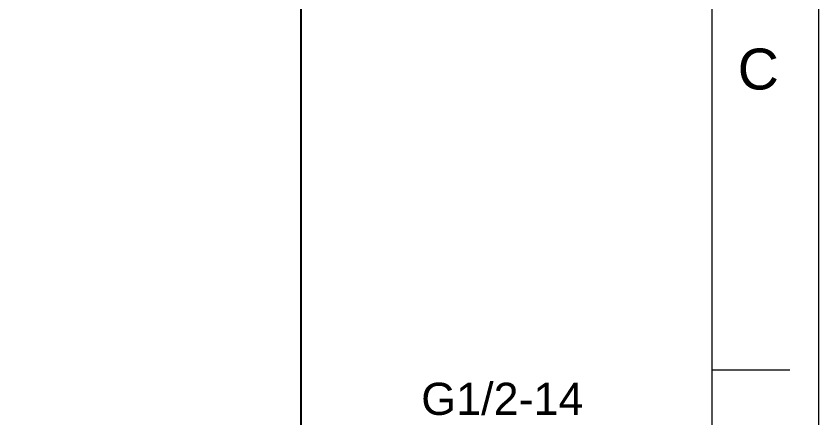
# Model space of a CAD drawing. Header units: millimetres. Extents: x -244938 to -244097, y -22577 to -21982.
# Drawn here: x -244247.1 to -244097.2, y -22343.9 to -22268.9 of the extents above; entities that cross this region are included whole.
import ezdxf

# ---------------------------------------------------------------- set-up
doc = ezdxf.new("R2010")
doc.units = ezdxf.units.MM
doc.layers.add('FORM', color=7, linetype='Continuous', lineweight=13)
doc.layers.add('벽', color=2, linetype='Continuous')
doc.styles.get("Standard").update_dxf_attribs({"font": 'arial.ttf'})
doc.dimstyles.new('겸용-샤워욕조용1', dxfattribs={"dimscale": 0.6, "dimtxt": 10, "dimasz": 10, "dimexe": 1.5, "dimexo": 1.5, "dimgap": 1, "dimtad": 0, "dimtih": 1, "dimtoh": 1, "dimdec": 1, "dimdsep": 46, "dimtxsty": 'Standard', "dimcen": 2.5, "dimclrd": 5, "dimclre": 5, "dimclrt": 5, "dimadec": 1, "dimazin": 2, "dimtfac": 1, "dimtdec": 1, "dimtmove": 0, "dimatfit": 3, "dimfxl": 1.25, "dimarcsym": 0})

# ---------------------------------------------------------------- blocks, each defined once
blk = doc.blocks.new('*D19')
at = {"color": 5, "lineweight": -2, "transparency": 16777216}
for p, q in [((-244237.83, -22219.62), (-244451.36, -22219.62)), ((-244450.46, -22225.62), (-244450.46, -22350.66)), ((-244450.46, -22484.77), (-244450.46, -22359.73)), ((-244442.66, -22490.77), (-244451.36, -22490.77))]:
    blk.add_line(p, q, dxfattribs=at)
at = {"color": 5, "transparency": 16777216}
for points in [[(-244451.46, -22225.62), (-244449.46, -22225.62), (-244450.46, -22219.62)], [(-244451.46, -22484.77), (-244449.46, -22484.77), (-244450.46, -22490.77)]]:
    blk.add_solid(points, dxfattribs=at)
at = {"layer": 'Defpoints', "color": 0, "transparency": 16777216}
for p in [(-244236.93, -22219.62), (-244450.46, -22490.77), (-244441.76, -22490.77)]:
    blk.add_point(p, dxfattribs=at)
at = {"color": 5, "transparency": 16777216, "insert": (-244450.46, -22355.19), "char_height": 6, "attachment_point": 5}
blk.add_mtext('(1600)', dxfattribs=at)

msp = doc.modelspace()

# ---------------------------------------------------------------- linework, layer by layer
at = {"layer": 'FORM', "color": 7, "linetype": 'Continuous'}
for p, q in [((-244097.2, -22576.83), (-244097.2, -21982.12)), ((-244117.22, -22002.14), (-244117.22, -22556.8)), ((-244117.22, -22334.93), (-244102.66, -22334.93))]:
    msp.add_line(p, q, dxfattribs=at)
at = {"layer": '벽'}
msp.add_line((-244193.86, -22490.77), (-244193.86, -22041.22), dxfattribs=at)

# ---------------------------------------------------------------- texts
at = {"color": 5, "insert": (-244171.44, -22337.31), "char_height": 6, "attachment_point": 1}
msp.add_mtext_dynamic_manual_height_columns('G1/2-14 ', width=31.987, gutter_width=12.5, heights=[0], dxfattribs=at)
at = {"layer": 'FORM', "insert": (-244108.52, -22278.85), "char_height": 7.63, "attachment_point": 5}
msp.add_mtext_dynamic_manual_height_columns('C', width=10.0119, gutter_width=12.51, heights=[0], dxfattribs=at)

# ---------------------------------------------------------------- dimensions: what is measured, and where the dimension line sits
at = {"color": 1}
dim = msp.add_linear_dim(base=(-244450.46, -22490.77), p1=(-244236.93, -22219.62), p2=(-244441.76, -22490.77), angle=90, text='(1600)', dimstyle='겸용-샤워욕조용1', dxfattribs=at)
dim.commit()
dim.dimension.update_dxf_attribs({"geometry": '*D19', "text_midpoint": (-244450.46, -22355.19)})

doc.saveas('drawing.dxf')
